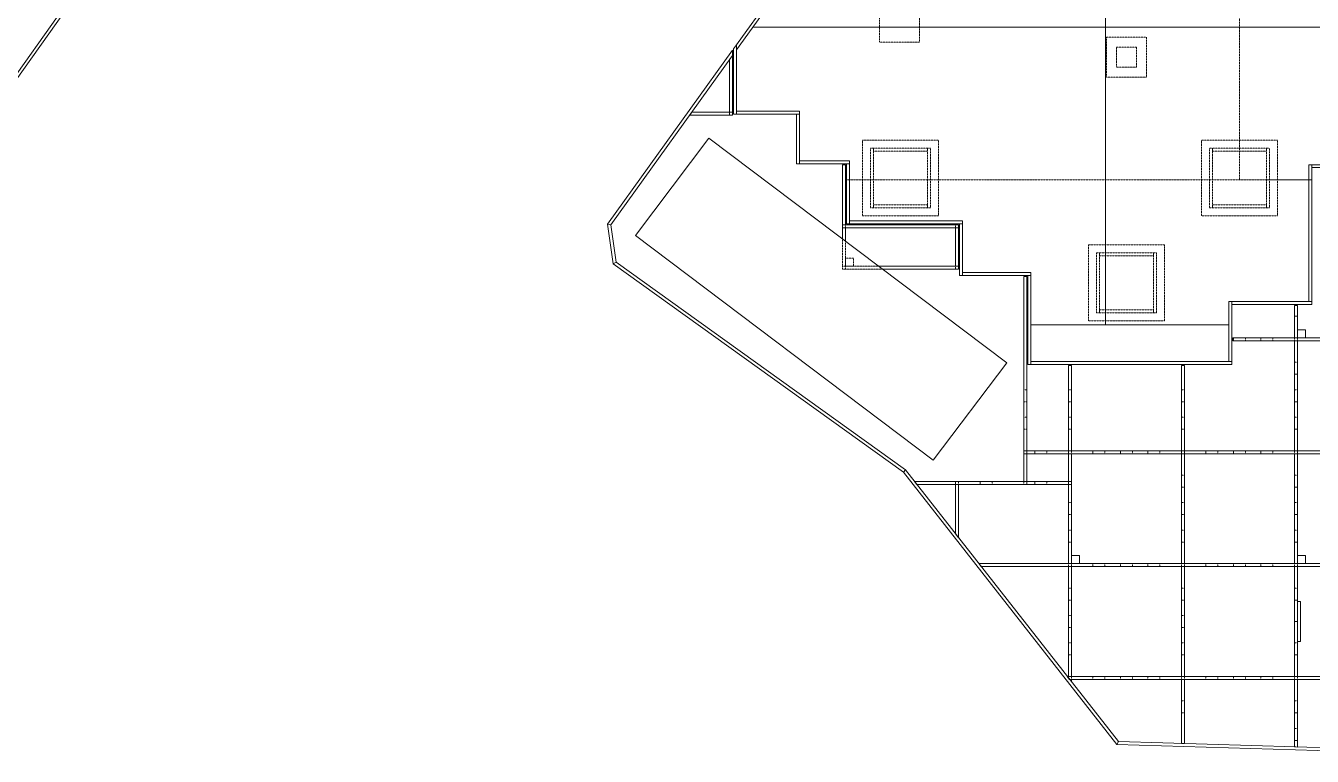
# Model space of a CAD drawing. Header units: millimetres. Extents: x -20225 to 19535, y -17853 to 10707.
# Drawn here: x -8519 to -2083, y -8670 to -5013 of the extents above; entities that cross this region are included whole.
import ezdxf

# ---------------------------------------------------------------- set-up
doc = ezdxf.new("R2010")
doc.units = ezdxf.units.MM
doc.linetypes.add('HIDDEN', pattern=[1.905, 1.27, -0.635])

msp = doc.modelspace()

# ---------------------------------------------------------------- linework, layer by layer
at = {"linetype": 'Continuous', "lineweight": 15}
for p, q in [((-3118, -3530.3), (-3118, -5020.3)), ((-9102.3, -6010.3), (-7494.7, -3750.3)), ((-9083.9, -6010.3), (-7476.3, -3750.3)), ((-4317.8, -4211), (-4963, -5108.3)), ((-4963, -5134), (-4303.3, -4216.6)), ((-4881.2, -5020.3), (-3118, -5020.3)), ((-3118, -5020.3), (-1276, -5020.3)), ((-3118, -5020.3), (-3118, -6510.3)), ((-1701, -5020.3), (-3118, -5020.3)), ((-4983, -5136.1), (-5608.8, -6006.4)), ((-4983, -5136.1), (-4983, -5161.8)), ((-4963, -5108.3), (-4978, -5129.2)), ((-4978, -5129.2), (-4978, -5455.3)), ((-4963, -5455.3), (-4963, -5108.3)), ((-4963, -5108.3), (-4963, -5134)), ((-4983, -5161.8), (-5593, -6010.2)), ((-4983, -5161.8), (-4998, -5182.7)), ((-4998, -5182.7), (-4998, -5445.3)), ((-4983, -5445.3), (-4983, -5161.8)), ((-5186.8, -5445.3), (-5197.6, -5460.3)), ((-5197.6, -5460.3), (-4983, -5460.3)), ((-4983, -5445.3), (-5186.8, -5445.3)), ((-4983, -5445.3), (-4998, -5445.3)), ((-4983, -5445.3), (-4983, -5460.3)), ((-4978, -5455.3), (-4963, -5455.3)), ((-4963, -5440.3), (-4963, -5455.3)), ((-4648, -5440.3), (-4963, -5440.3)), ((-4963, -5455.3), (-4648, -5455.3)), ((-4663, -5455.3), (-4663, -5705.3)), ((-4648, -5455.3), (-4663, -5455.3)), ((-4648, -5455.3), (-4648, -5440.3)), ((-4648, -5705.3), (-4648, -5455.3)), ((-5102.1, -5576), (-5469.5, -6062.9)), ((-3611.8, -6700.6), (-5102.1, -5576)), ((-4663, -5705.3), (-4648, -5705.3)), ((-4398, -5690.3), (-4648, -5690.3)), ((-4648, -5690.3), (-4648, -5705.3)), ((-4648, -5705.3), (-4398, -5705.3)), ((-4433, -5710.3), (-4418, -5710.3)), ((-4433, -5710.3), (-4433, -6010.3)), ((-4418, -6010.3), (-4418, -5710.3)), ((-4398, -5705.3), (-4413, -5705.3)), ((-4413, -5705.3), (-4413, -6005.3)), ((-4398, -5705.3), (-4398, -5690.3)), ((-4398, -6005.3), (-4398, -5705.3)), ((-2101, -5708.7), (-2101, -6394)), ((-2086, -5708.7), (-2101, -5708.7)), ((-2086, -6394), (-2086, -5708.7)), ((-2086, -5708.7), (-2086, -5723.7)), ((-1686, -5708.7), (-2086, -5708.7)), ((-2086, -5723.7), (-1686, -5723.7)), ((-5608.8, -6006.4), (-5579.8, -6204.4)), ((-5593, -6010.2), (-5608.8, -6006.4)), ((-5593, -6010.2), (-5565.9, -6196)), ((-4433, -6025.3), (-4433, -6010.3)), ((-3853, -6010.3), (-4433, -6010.3)), ((-4418, -6010.3), (-4433, -6010.3)), ((-4433, -6025.3), (-3853, -6025.3)), ((-4433, -6025.3), (-4418, -6025.3)), ((-4433, -6025.3), (-4433, -6080.9)), ((-4418, -6092.2), (-4418, -6025.3)), ((-4413, -6005.3), (-4398, -6005.3)), ((-3833, -5990.3), (-4398, -5990.3)), ((-4398, -5990.3), (-4398, -6005.3)), ((-4398, -6005.3), (-3833, -6005.3)), ((-3868, -6025.3), (-3868, -6217.2)), ((-3868, -6025.3), (-3853, -6025.3)), ((-3853, -6010.3), (-3853, -6025.3)), ((-3853, -6217.2), (-3853, -6025.3)), ((-3848, -6005.3), (-3848, -6263.8)), ((-3833, -6005.3), (-3848, -6005.3)), ((-3833, -6005.3), (-3833, -5990.3)), ((-3833, -6263.8), (-3833, -6005.3)), ((-5469.5, -6062.9), (-3979.2, -7187.5)), ((-5565.9, -6196), (-5579.8, -6204.4)), ((-5579.8, -6204.4), (-4129, -7247.7)), ((-5565.9, -6196), (-4118.6, -7236.8)), ((-3853, -6217.2), (-4252.4, -6217.2)), ((-4232.5, -6232.2), (-3853, -6232.2)), ((-3853, -6217.2), (-3868, -6217.2)), ((-3853, -6232.2), (-3853, -6217.2)), ((-3848, -6263.8), (-3833, -6263.8)), ((-3491, -6248.8), (-3833, -6248.8)), ((-3833, -6248.8), (-3833, -6263.8)), ((-3833, -6263.8), (-3491, -6263.8)), ((-3526, -6268.8), (-3511, -6268.8)), ((-3526, -6268.8), (-3526, -7140.3)), ((-3511, -7140.3), (-3511, -6268.8)), ((-3506, -6263.8), (-3506, -6708.8)), ((-3491, -6263.8), (-3506, -6263.8)), ((-3491, -6263.8), (-3491, -6248.8)), ((-3491, -6708.8), (-3491, -6263.8)), ((-2501, -6394), (-2501, -6693.8)), ((-2486, -6394), (-2501, -6394)), ((-2486, -6693.8), (-2486, -6394)), ((-2086, -6394), (-2486, -6394)), ((-2486, -6394), (-2486, -6409)), ((-2486, -6409), (-2086, -6409)), ((-2158, -6414), (-2173, -6414)), ((-2173, -6575.3), (-2173, -6414)), ((-2158, -6414), (-2158, -6575.3)), ((-2101, -6394), (-2086, -6394)), ((-2086, -6409), (-2086, -6394)), ((-2501, -6510.3), (-3491, -6510.3)), ((-3491, -6510.3), (-3118, -6510.3)), ((-3118, -6510.3), (-2501, -6510.3)), ((-2158, -6575.3), (-2158, -6535.3)), ((-2158, -6535.3), (-2118, -6535.3)), ((-2118, -6535.3), (-2118, -6575.3)), ((-2481, -6575.3), (-2481, -6590.3)), ((-2481, -6575.3), (-1318, -6575.3)), ((-1318, -6590.3), (-2481, -6590.3)), ((-2173, -6575.3), (-2158, -6575.3)), ((-2158, -6590.3), (-2173, -6590.3)), ((-2173, -7140.3), (-2173, -6590.3)), ((-2118, -6575.3), (-2158, -6575.3)), ((-2158, -6590.3), (-2158, -7140.3)), ((-3979.2, -7187.5), (-3611.8, -6700.6)), ((-3506, -6708.8), (-3491, -6708.8)), ((-3491, -6693.8), (-3491, -6708.8)), ((-2486, -6693.8), (-3491, -6693.8)), ((-3491, -6708.8), (-2486, -6708.8)), ((-3303, -6713.8), (-3288, -6713.8)), ((-3303, -6713.8), (-3303, -7140.3)), ((-3288, -7140.3), (-3288, -6713.8)), ((-2723, -6713.8), (-2738, -6713.8)), ((-2738, -6713.8), (-2738, -7140.3)), ((-2723, -6713.8), (-2723, -7140.3)), ((-2501, -6693.8), (-2486, -6693.8)), ((-2486, -6708.8), (-2486, -6693.8)), ((-3511, -7140.3), (-3526, -7140.3)), ((-2738, -7140.3), (-3526, -7140.3)), ((-3526, -7155.3), (-3526, -7140.3)), ((-3288, -7140.3), (-3303, -7140.3)), ((-2738, -7140.3), (-2723, -7140.3)), ((-2738, -7140.3), (-2738, -7155.3)), ((-2738, -7140.3), (-1318, -7140.3)), ((-2173, -7140.3), (-2158, -7140.3)), ((-3526, -7155.3), (-3511, -7155.3)), ((-3526, -7155.3), (-3526, -7293.8)), ((-3526, -7155.3), (-2738, -7155.3)), ((-3511, -7293.8), (-3511, -7155.3)), ((-3303, -7155.3), (-3288, -7155.3)), ((-3303, -7155.3), (-3303, -7293.8)), ((-3288, -7293.8), (-3288, -7155.3)), ((-2723, -7155.3), (-2738, -7155.3)), ((-2738, -7155.3), (-2738, -7705.3)), ((-2723, -7705.3), (-2723, -7155.3)), ((-2723, -7155.3), (-2173, -7155.3)), ((-2173, -7155.3), (-2158, -7155.3)), ((-2173, -7155.3), (-2173, -7705.3)), ((-2158, -7705.3), (-2158, -7155.3)), ((-2158, -7155.3), (-1608, -7155.3)), ((-4118.6, -7236.8), (-4129, -7247.7)), ((-4129, -7247.7), (-3060.9, -8611.5)), ((-4118.6, -7236.8), (-3053.4, -8596.7)), ((-3288, -7293.8), (-4073.9, -7293.8)), ((-4073.9, -7293.8), (-4062.1, -7308.8)), ((-4062.1, -7308.8), (-3288, -7308.8)), ((-3868, -7308.8), (-3868, -7556.7)), ((-3868, -7308.8), (-3853, -7308.8)), ((-3853, -7575.8), (-3853, -7308.8)), ((-3526, -7293.8), (-3511, -7293.8)), ((-3288, -7293.8), (-3303, -7293.8)), ((-3303, -7308.8), (-3288, -7308.8)), ((-3303, -7308.8), (-3303, -7705.3)), ((-3288, -7308.8), (-3288, -7293.8)), ((-3288, -7705.3), (-3288, -7308.8)), ((-3868, -7556.7), (-3853, -7575.8)), ((-3751.6, -7705.3), (-3739.8, -7720.3)), ((-1318, -7705.3), (-3751.6, -7705.3)), ((-3739.8, -7720.3), (-1318, -7720.3)), ((-3288, -7705.3), (-3303, -7705.3)), ((-3303, -7720.3), (-3288, -7720.3)), ((-3303, -7720.3), (-3303, -8270.3)), ((-3248, -7665.3), (-3288, -7665.3)), ((-3288, -7665.3), (-3288, -7705.3)), ((-3288, -7705.3), (-3248, -7705.3)), ((-3288, -8270.3), (-3288, -7720.3)), ((-3248, -7705.3), (-3248, -7665.3)), ((-2738, -7705.3), (-2723, -7705.3)), ((-2738, -7720.3), (-2738, -8270.3)), ((-2723, -7720.3), (-2738, -7720.3)), ((-2723, -8270.3), (-2723, -7720.3)), ((-2158, -7705.3), (-2173, -7705.3)), ((-2173, -7720.3), (-2158, -7720.3)), ((-2173, -7720.3), (-2173, -7995.3)), ((-2118, -7665.3), (-2158, -7665.3)), ((-2158, -7665.3), (-2158, -7705.3)), ((-2158, -7705.3), (-2118, -7705.3)), ((-2158, -7995.3), (-2158, -7720.3)), ((-2118, -7705.3), (-2118, -7665.3)), ((-2143, -7895.3), (-2158, -7895.3)), ((-2158, -7895.3), (-2158, -8095.3)), ((-2143, -8095.3), (-2143, -7895.3)), ((-2173, -7995.3), (-2158, -7995.3)), ((-2173, -7995.3), (-2173, -8270.3)), ((-2158, -8270.3), (-2158, -7995.3)), ((-2158, -8095.3), (-2143, -8095.3)), ((-3309.1, -8270.3), (-3297.3, -8285.3)), ((-1318, -8270.3), (-3309.1, -8270.3)), ((-3288, -8270.3), (-3303, -8270.3)), ((-3297.3, -8285.3), (-1318, -8285.3)), ((-3288, -8297.2), (-3288, -8285.3)), ((-2738, -8270.3), (-2723, -8270.3)), ((-2738, -8285.3), (-2738, -8606.2)), ((-2723, -8285.3), (-2738, -8285.3)), ((-2723, -8606.7), (-2723, -8285.3)), ((-2158, -8270.3), (-2173, -8270.3)), ((-2173, -8285.3), (-2158, -8285.3)), ((-2173, -8285.3), (-2173, -8623.2)), ((-2158, -8623.6), (-2158, -8285.3)), ((-3053.4, -8596.7), (-3060.9, -8611.5)), ((-3060.9, -8611.5), (-1119.9, -8669.9)), ((-3053.4, -8596.7), (-1116.5, -8655)), ((-2738, -8606.2), (-2723, -8606.7)), ((-2173, -8623.2), (-2158, -8623.6))]:
    msp.add_line(p, q, dxfattribs=at)
at = {"linetype": 'HIDDEN', "lineweight": 0}
for p, q in [((-2448, -5785.3), (-2448, -4295.3)), ((-4248, -5095.3), (-4248, -4895.3)), ((-4048, -4895.3), (-4048, -5095.3)), ((-3113, -5070.3), (-2913, -5070.3)), ((-3113, -5270.3), (-3113, -5070.3)), ((-2913, -5070.3), (-2913, -5270.3)), ((-4048, -5095.3), (-4248, -5095.3)), ((-3063, -5120.3), (-2963, -5120.3)), ((-3063, -5220.3), (-3063, -5120.3)), ((-2963, -5120.3), (-2963, -5220.3)), ((-2913, -5270.3), (-3113, -5270.3)), ((-2963, -5220.3), (-3063, -5220.3)), ((-4998, -5445.3), (-4998, -5460.3)), ((-4333, -5585.3), (-3953, -5585.3)), ((-4333, -5965.3), (-4333, -5585.3)), ((-3953, -5585.3), (-3953, -5965.3)), ((-2638, -5585.3), (-2258, -5585.3)), ((-2638, -5965.3), (-2638, -5585.3)), ((-2258, -5585.3), (-2258, -5965.3)), ((-4293, -5925.3), (-4293, -5625.3)), ((-4293, -5625.3), (-4278, -5625.3)), ((-4278, -5625.3), (-4278, -5925.3)), ((-4278, -5640.3), (-4278, -5625.3)), ((-4278, -5625.3), (-4008, -5625.3)), ((-4008, -5640.3), (-4278, -5640.3)), ((-4008, -5625.3), (-4008, -5640.3)), ((-4008, -5625.3), (-3993, -5625.3)), ((-4008, -5925.3), (-4008, -5625.3)), ((-3993, -5625.3), (-3993, -5925.3)), ((-2598, -5625.3), (-2583, -5625.3)), ((-2598, -5925.3), (-2598, -5625.3)), ((-2583, -5625.3), (-2583, -5925.3)), ((-2583, -5640.3), (-2583, -5625.3)), ((-2583, -5625.3), (-2313, -5625.3)), ((-2313, -5640.3), (-2583, -5640.3)), ((-2313, -5625.3), (-2313, -5640.3)), ((-2313, -5925.3), (-2313, -5625.3)), ((-2313, -5625.3), (-2298, -5625.3)), ((-2298, -5625.3), (-2298, -5925.3)), ((-4413, -5785.3), (-2086, -5785.3)), ((-4413, -5785.3), (-2448, -5785.3)), ((-2086, -5785.3), (-2448, -5785.3)), ((-4278, -5910.3), (-4008, -5910.3)), ((-4278, -5925.3), (-4278, -5910.3)), ((-4008, -5910.3), (-4008, -5925.3)), ((-2583, -5910.3), (-2313, -5910.3)), ((-2583, -5925.3), (-2583, -5910.3)), ((-2313, -5910.3), (-2313, -5925.3)), ((-3953, -5965.3), (-4333, -5965.3)), ((-4278, -5925.3), (-4293, -5925.3)), ((-4008, -5925.3), (-4278, -5925.3)), ((-3993, -5925.3), (-4008, -5925.3)), ((-2258, -5965.3), (-2638, -5965.3)), ((-2583, -5925.3), (-2598, -5925.3)), ((-2313, -5925.3), (-2583, -5925.3)), ((-2298, -5925.3), (-2313, -5925.3)), ((-4418, -6010.3), (-4418, -6025.3)), ((-3868, -6025.3), (-3868, -6010.3)), ((-4433, -6080.9), (-4433, -6217.2)), ((-4418, -6217.2), (-4418, -6092.2)), ((-3203, -6490.3), (-3203, -6110.3)), ((-3203, -6110.3), (-2823, -6110.3)), ((-2823, -6110.3), (-2823, -6490.3)), ((-4418, -6177.2), (-4418, -6217.2)), ((-4378, -6177.2), (-4418, -6177.2)), ((-4378, -6217.2), (-4378, -6177.2)), ((-3163, -6150.3), (-3148, -6150.3)), ((-3163, -6450.3), (-3163, -6150.3)), ((-3148, -6150.3), (-3148, -6450.3)), ((-3148, -6150.3), (-2878, -6150.3)), ((-3148, -6165.3), (-3148, -6150.3)), ((-2878, -6165.3), (-3148, -6165.3)), ((-2878, -6150.3), (-2863, -6150.3)), ((-2878, -6450.3), (-2878, -6150.3)), ((-2878, -6150.3), (-2878, -6165.3)), ((-2863, -6150.3), (-2863, -6450.3)), ((-4252.4, -6217.2), (-4433, -6217.2)), ((-4433, -6217.2), (-4433, -6232.2)), ((-4418, -6217.2), (-4433, -6217.2)), ((-4433, -6232.2), (-4232.5, -6232.2)), ((-4418, -6217.2), (-4418, -6232.2)), ((-4418, -6217.2), (-4378, -6217.2)), ((-3868, -6232.2), (-3868, -6217.2)), ((-3148, -6435.3), (-2878, -6435.3)), ((-3148, -6450.3), (-3148, -6435.3)), ((-2878, -6435.3), (-2878, -6450.3)), ((-2823, -6490.3), (-3203, -6490.3)), ((-3148, -6450.3), (-3163, -6450.3)), ((-2878, -6450.3), (-3148, -6450.3)), ((-2863, -6450.3), (-2878, -6450.3)), ((-2173, -6467.8), (-2158, -6467.8)), ((-2478, -6575.3), (-2478, -6590.3)), ((-2418, -6590.3), (-2418, -6575.3)), ((-2340.5, -6575.3), (-2340.5, -6590.3)), ((-2280.5, -6590.3), (-2280.5, -6575.3)), ((-2173, -6590.3), (-2173, -6575.3)), ((-2158, -6575.3), (-2158, -6590.3)), ((-2158, -6697.8), (-2173, -6697.8)), ((-2173, -6757.8), (-2158, -6757.8)), ((-3511, -6835.3), (-3526, -6835.3)), ((-3288, -6835.3), (-3303, -6835.3)), ((-2723, -6835.3), (-2738, -6835.3)), ((-2158, -6835.3), (-2173, -6835.3)), ((-3526, -6895.3), (-3511, -6895.3)), ((-3303, -6895.3), (-3288, -6895.3)), ((-2738, -6895.3), (-2723, -6895.3)), ((-2173, -6895.3), (-2158, -6895.3)), ((-3511, -6972.8), (-3526, -6972.8)), ((-3288, -6972.8), (-3303, -6972.8)), ((-2723, -6972.8), (-2738, -6972.8)), ((-2158, -6972.8), (-2173, -6972.8)), ((-3526, -7032.8), (-3511, -7032.8)), ((-3303, -7032.8), (-3288, -7032.8)), ((-2738, -7032.8), (-2723, -7032.8)), ((-2173, -7032.8), (-2158, -7032.8)), ((-3511, -7140.3), (-3511, -7155.3)), ((-3470.5, -7140.3), (-3470.5, -7155.3)), ((-3410.5, -7155.3), (-3410.5, -7140.3)), ((-3303, -7140.3), (-3303, -7155.3)), ((-3288, -7155.3), (-3288, -7140.3)), ((-3180.5, -7140.3), (-3180.5, -7155.3)), ((-3120.5, -7155.3), (-3120.5, -7140.3)), ((-3043, -7140.3), (-3043, -7155.3)), ((-2983, -7155.3), (-2983, -7140.3)), ((-2905.5, -7140.3), (-2905.5, -7155.3)), ((-2845.5, -7155.3), (-2845.5, -7140.3)), ((-2723, -7140.3), (-2723, -7155.3)), ((-2615.5, -7140.3), (-2615.5, -7155.3)), ((-2555.5, -7155.3), (-2555.5, -7140.3)), ((-2478, -7140.3), (-2478, -7155.3)), ((-2418, -7155.3), (-2418, -7140.3)), ((-2340.5, -7140.3), (-2340.5, -7155.3)), ((-2280.5, -7155.3), (-2280.5, -7140.3)), ((-2173, -7155.3), (-2173, -7140.3)), ((-2158, -7140.3), (-2158, -7155.3)), ((-2723, -7262.8), (-2738, -7262.8)), ((-2158, -7262.8), (-2173, -7262.8)), ((-3868, -7293.8), (-3868, -7308.8)), ((-3853, -7308.8), (-3853, -7293.8)), ((-3745.5, -7293.8), (-3745.5, -7308.8)), ((-3685.5, -7308.8), (-3685.5, -7293.8)), ((-3526, -7308.8), (-3526, -7293.8)), ((-3511, -7293.8), (-3511, -7308.8)), ((-3470.5, -7293.8), (-3470.5, -7308.8)), ((-3410.5, -7308.8), (-3410.5, -7293.8)), ((-3303, -7293.8), (-3303, -7308.8)), ((-2738, -7322.8), (-2723, -7322.8)), ((-2173, -7322.8), (-2158, -7322.8)), ((-3288, -7400.3), (-3303, -7400.3)), ((-2723, -7400.3), (-2738, -7400.3)), ((-2158, -7400.3), (-2173, -7400.3)), ((-3303, -7460.3), (-3288, -7460.3)), ((-2738, -7460.3), (-2723, -7460.3)), ((-2173, -7460.3), (-2158, -7460.3)), ((-3288, -7537.8), (-3303, -7537.8)), ((-2723, -7537.8), (-2738, -7537.8)), ((-2158, -7537.8), (-2173, -7537.8)), ((-3303, -7597.8), (-3288, -7597.8)), ((-2738, -7597.8), (-2723, -7597.8)), ((-2173, -7597.8), (-2158, -7597.8)), ((-3303, -7720.3), (-3303, -7705.3)), ((-3288, -7705.3), (-3288, -7720.3)), ((-3180.5, -7705.3), (-3180.5, -7720.3)), ((-3120.5, -7720.3), (-3120.5, -7705.3)), ((-3043, -7705.3), (-3043, -7720.3)), ((-2983, -7720.3), (-2983, -7705.3)), ((-2905.5, -7705.3), (-2905.5, -7720.3)), ((-2845.5, -7720.3), (-2845.5, -7705.3)), ((-2738, -7720.3), (-2738, -7705.3)), ((-2723, -7705.3), (-2723, -7720.3)), ((-2615.5, -7705.3), (-2615.5, -7720.3)), ((-2555.5, -7720.3), (-2555.5, -7705.3)), ((-2478, -7705.3), (-2478, -7720.3)), ((-2418, -7720.3), (-2418, -7705.3)), ((-2340.5, -7705.3), (-2340.5, -7720.3)), ((-2280.5, -7720.3), (-2280.5, -7705.3)), ((-2173, -7720.3), (-2173, -7705.3)), ((-2158, -7705.3), (-2158, -7720.3)), ((-3288, -7827.8), (-3303, -7827.8)), ((-2723, -7827.8), (-2738, -7827.8)), ((-2158, -7827.8), (-2173, -7827.8)), ((-3303, -7887.8), (-3288, -7887.8)), ((-2738, -7887.8), (-2723, -7887.8)), ((-2173, -7887.8), (-2158, -7887.8)), ((-3288, -7965.3), (-3303, -7965.3)), ((-2723, -7965.3), (-2738, -7965.3)), ((-3303, -8025.3), (-3288, -8025.3)), ((-2738, -8025.3), (-2723, -8025.3)), ((-3288, -8102.8), (-3303, -8102.8)), ((-2723, -8102.8), (-2738, -8102.8)), ((-2158, -8102.8), (-2173, -8102.8)), ((-3303, -8162.8), (-3288, -8162.8)), ((-2738, -8162.8), (-2723, -8162.8)), ((-2173, -8162.8), (-2158, -8162.8)), ((-3303, -8278), (-3303, -8270.3)), ((-3288, -8270.3), (-3288, -8285.3)), ((-3180.5, -8270.3), (-3180.5, -8285.3)), ((-3120.5, -8285.3), (-3120.5, -8270.3)), ((-3043, -8270.3), (-3043, -8285.3)), ((-2983, -8285.3), (-2983, -8270.3)), ((-2905.5, -8270.3), (-2905.5, -8285.3)), ((-2845.5, -8285.3), (-2845.5, -8270.3)), ((-2738, -8285.3), (-2738, -8270.3)), ((-2723, -8270.3), (-2723, -8285.3)), ((-2615.5, -8270.3), (-2615.5, -8285.3)), ((-2555.5, -8285.3), (-2555.5, -8270.3)), ((-2478, -8270.3), (-2478, -8285.3)), ((-2418, -8285.3), (-2418, -8270.3)), ((-2340.5, -8270.3), (-2340.5, -8285.3)), ((-2280.5, -8285.3), (-2280.5, -8270.3)), ((-2173, -8285.3), (-2173, -8270.3)), ((-2158, -8270.3), (-2158, -8285.3)), ((-2723, -8392.8), (-2738, -8392.8)), ((-2158, -8392.8), (-2173, -8392.8)), ((-2738, -8452.8), (-2723, -8452.8)), ((-2173, -8452.8), (-2158, -8452.8)), ((-2158, -8530.3), (-2173, -8530.3)), ((-2173, -8590.3), (-2158, -8590.3))]:
    msp.add_line(p, q, dxfattribs=at)

doc.saveas('drawing.dxf')
